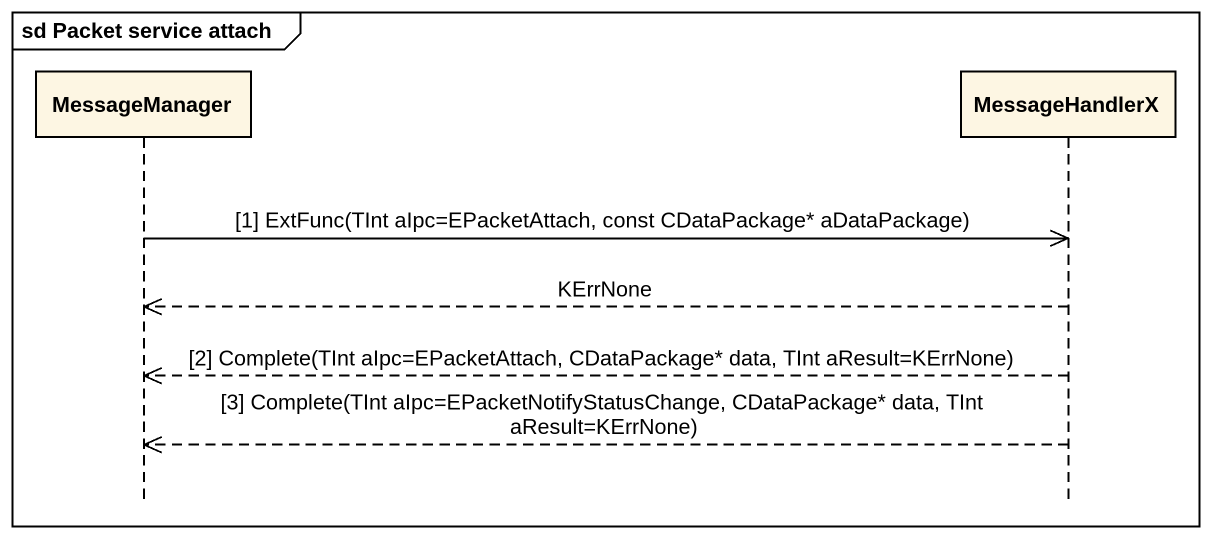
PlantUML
@startuml
mainframe sd Packet service attach
hide footbox
participant MessageManager
participant MessageHandlerX

MessageManager ->> MessageHandlerX : [1] ExtFunc(TInt aIpc=EPacketAttach, const CDataPackage* aDataPackage)
MessageHandlerX -->> MessageManager : KErrNone
MessageHandlerX -->> MessageManager : [2] Complete(TInt aIpc=EPacketAttach, CDataPackage* data, TInt aResult=KErrNone)
MessageHandlerX -->> MessageManager : [3] Complete(TInt aIpc=EPacketNotifyStatusChange, CDataPackage* data, TInt aResult=KErrNone)
@enduml
